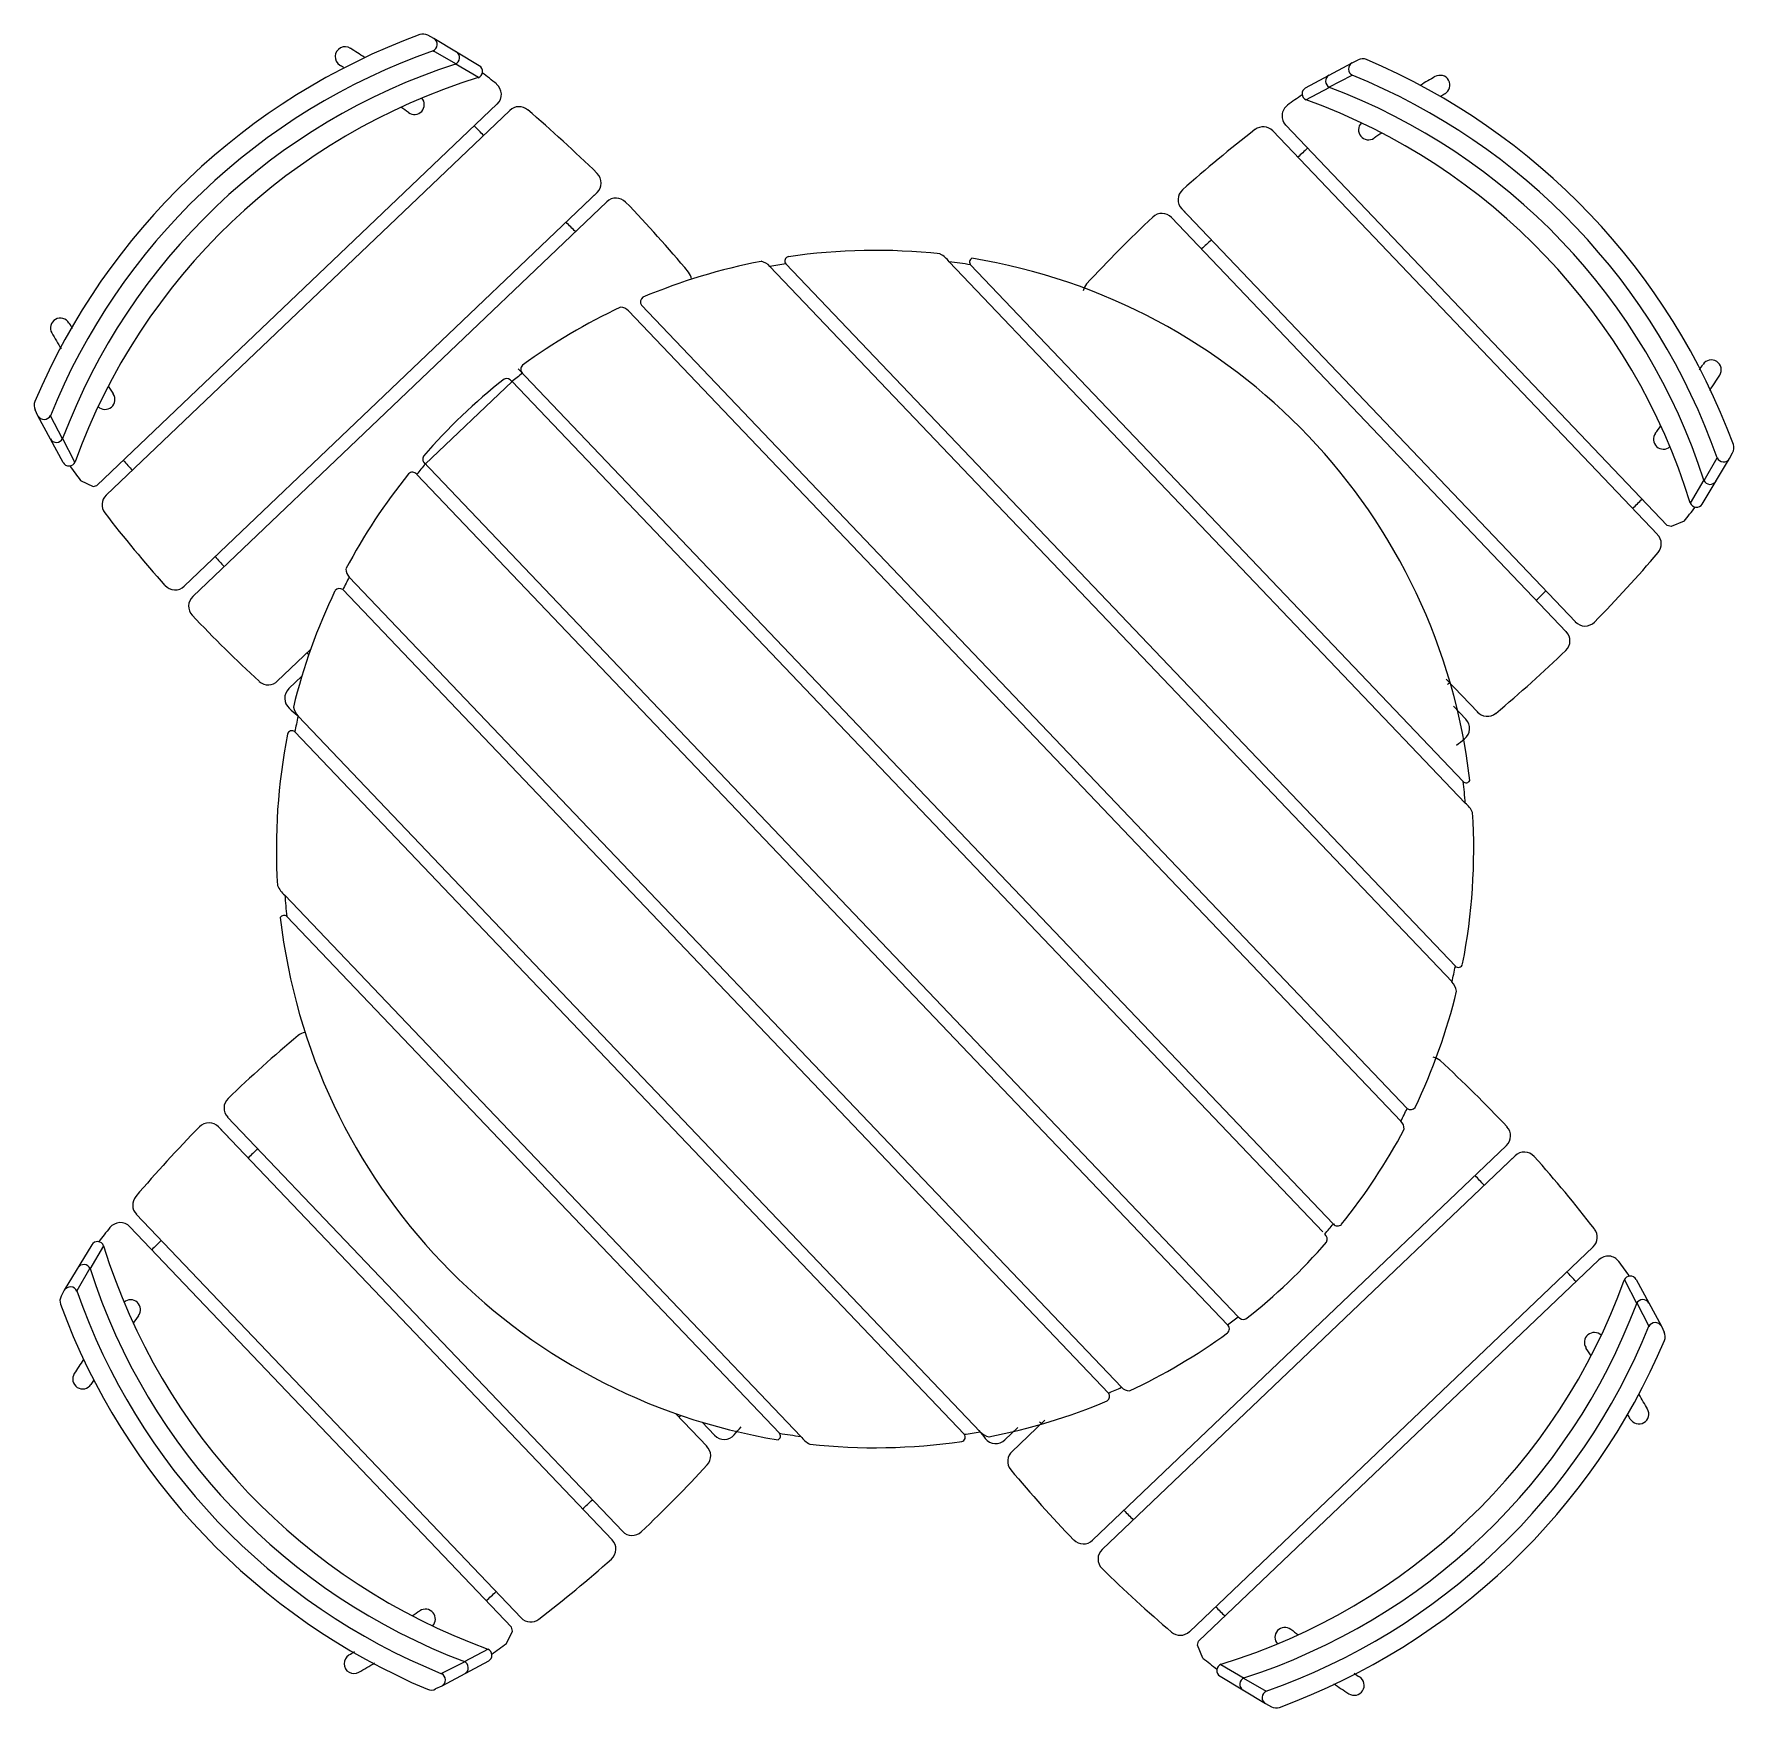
# Model space of a CAD drawing. Header units: millimetres. Extents: x 1521.9 to 1523.82, y 1340.6 to 1342.49.
import ezdxf

# ---------------------------------------------------------------- set-up
doc = ezdxf.new("R2010")
doc.units = ezdxf.units.MM
doc.layers.add('Varandas_e_Piscinas', color=2, linetype='Continuous')

msp = doc.modelspace()

# ---------------------------------------------------------------- linework, layer by layer
at = {"layer": 'Varandas_e_Piscinas'}
for p, q in [((1522.3534, 1342.4854), (1522.3468, 1342.4888)), ((1522.3783, 1342.4565), (1522.3526, 1342.4712)), ((1522.4046, 1342.4545), (1522.3534, 1342.4854)), ((1522.4037, 1342.4411), (1522.3774, 1342.4566)), ((1523.3363, 1342.4295), (1523.3889, 1342.4579)), ((1523.3889, 1342.4579), (1523.3957, 1342.461)), ((1523.3627, 1342.4303), (1523.389, 1342.4438)), ((1522.425, 1342.4114), (1521.9736, 1341.9812)), ((1523.3366, 1342.4162), (1523.3636, 1342.4303)), ((1522.4392, 1342.4042), (1521.984, 1341.9703)), ((1523.2994, 1342.381), (1523.7332, 1341.9258)), ((1523.3139, 1342.3875), (1523.7441, 1341.9361)), ((1522.5388, 1342.3126), (1522.0719, 1341.8676)), ((1522.5485, 1342.3012), (1522.0816, 1341.8562)), ((1522.5375, 1342.3114), (1522.5146, 1342.2896)), ((1523.1852, 1342.2833), (1523.6302, 1341.8164)), ((1523.1955, 1342.2943), (1523.6405, 1341.8274)), ((1523.1967, 1342.293), (1523.2185, 1342.2701)), ((1522.7324, 1342.2282), (1523.5014, 1341.4215)), ((1523.5052, 1341.4392), (1522.7503, 1342.2312)), ((1522.9346, 1342.2335), (1523.5164, 1341.6232)), ((1523.514, 1341.6474), (1522.9586, 1342.23)), ((1523.4509, 1341.2788), (1522.5875, 1342.1846)), ((1522.5729, 1342.1782), (1523.4437, 1341.2646)), ((1522.4487, 1342.1128), (1523.3676, 1341.1488)), ((1522.3438, 1342.0054), (1522.4416, 1342.0986)), ((1523.3556, 1341.1396), (1522.4416, 1342.0986)), ((1521.907, 1342.0599), (1521.9039, 1342.0667)), ((1521.9354, 1342.0072), (1521.907, 1342.0599)), ((1521.9346, 1342.0337), (1521.9212, 1342.0599)), ((1521.9488, 1342.0075), (1521.9346, 1342.0345)), ((1523.7835, 1341.9603), (1523.8144, 1342.0115)), ((1523.7856, 1341.9867), (1523.8003, 1342.0123)), ((1523.8144, 1342.0115), (1523.8178, 1342.0182)), ((1523.2482, 1341.0349), (1522.3341, 1341.9938)), ((1522.3413, 1342.0081), (1523.2602, 1341.044)), ((1523.7702, 1341.9613), (1523.7856, 1341.9875)), ((1522.258, 1341.878), (1523.1289, 1340.9644)), ((1523.1143, 1340.958), (1522.2509, 1341.8638)), ((1522.2145, 1341.7963), (1522.177, 1341.7606)), ((1522.2046, 1341.7661), (1522.1899, 1341.7522)), ((1523.4947, 1341.763), (1523.5304, 1341.7255)), ((1523.5031, 1341.7324), (1523.5171, 1341.7177)), ((1522.9514, 1340.9114), (1522.1966, 1341.7034)), ((1522.2004, 1341.7211), (1522.9693, 1340.9144)), ((1522.1854, 1341.5194), (1522.7672, 1340.9091)), ((1522.7431, 1340.9126), (1522.1877, 1341.4952)), ((1522.121, 1341.2689), (1522.566, 1340.8021)), ((1522.1096, 1341.2592), (1522.5546, 1340.7923)), ((1522.1108, 1341.258), (1522.1326, 1341.2351)), ((1523.5629, 1341.237), (1523.096, 1340.792)), ((1523.5739, 1341.2267), (1523.107, 1340.7817)), ((1523.5726, 1341.2255), (1523.5497, 1341.2037)), ((1522.018, 1341.1596), (1522.4519, 1340.7044)), ((1522.0108, 1341.1454), (1522.441, 1340.6941)), ((1521.9677, 1341.1251), (1521.9368, 1341.0738)), ((1521.9811, 1341.1241), (1521.9656, 1341.0978)), ((1523.6605, 1341.1228), (1523.2053, 1340.6889)), ((1523.667, 1341.1083), (1523.2157, 1340.6781)), ((1521.9657, 1341.0987), (1521.951, 1341.0731)), ((1521.9368, 1341.0738), (1521.9334, 1341.0672)), ((1523.6957, 1341.0856), (1523.7099, 1341.0586)), ((1523.7091, 1341.0859), (1523.7375, 1341.0333)), ((1523.7099, 1341.0595), (1523.7233, 1341.0332)), ((1523.7375, 1341.0333), (1523.7406, 1341.0265)), ((1522.6259, 1340.9349), (1522.6616, 1340.8975)), ((1522.656, 1340.925), (1522.67, 1340.9104)), ((1523.012, 1340.9191), (1522.9973, 1340.9051)), ((1523.0425, 1340.9275), (1523.0051, 1340.8918)), ((1522.4146, 1340.6692), (1522.3877, 1340.655)), ((1522.3885, 1340.655), (1522.3622, 1340.6416)), ((1522.415, 1340.6558), (1522.3623, 1340.6274)), ((1523.2409, 1340.652), (1523.2671, 1340.6366)), ((1523.2399, 1340.6387), (1523.2911, 1340.6078)), ((1523.2663, 1340.6366), (1523.2919, 1340.6219)), ((1522.3623, 1340.6274), (1522.3555, 1340.6243)), ((1523.2911, 1340.6078), (1523.2978, 1340.6043))]:
    msp.add_line(p, q, dxfattribs=at)
for points in [[(1521.955, 1341.9869), (1521.9692, 1341.9801), (1521.9736, 1341.9812)], [(1523.763, 1341.9409), (1523.7484, 1341.9349), (1523.7441, 1341.9361)], [(1522.4353, 1340.6754), (1522.4421, 1340.6896), (1522.441, 1340.6941)], [(1523.2205, 1340.6592), (1523.2144, 1340.6737), (1523.2157, 1340.6781)]]:
    msp.add_lwpolyline(points, dxfattribs=at)
for centre, radius, start, end in [((1522.5976, 1341.7823), 0.7536, 110.1817, 157.0717), ((1522.3413, 1342.4798), 0.0105, 58.9023, 110.8486), ((1522.5915, 1341.7886), 0.7232, 109.2876, 157.966), ((1522.2534, 1342.4647), 0.0112, 57.1507, 237.1507), ((1521.4548, 1341.228), 1.4834, 56.4215, 57.1507), ((1522.3491, 1342.4785), 0.00812, 294.5442, 57.5763), ((1522.3746, 1342.4635), 0.00782, 292.5431, 58.1509), ((1522.594, 1341.786), 0.7043, 107.875, 159.3784), ((1521.4548, 1341.228), 1.4609, 56.9397, 57.1507), ((1522.4008, 1342.448), 0.0075, 290.3108, 58.9023), ((1523.3929, 1342.4509), 0.00812, 119.6771, 242.7092), ((1523.4007, 1342.4518), 0.0105, 66.4048, 118.3511), ((1523.1113, 1341.7673), 0.7536, 20.1817, 67.0717), ((1522.6107, 1341.7686), 0.7037, 107.1321, 160.1213), ((1521.4548, 1341.228), 1.5472, 51.2119, 51.9636), ((1522.4146, 1342.4222), 0.015, 313.6267, 51.2119), ((1523.3667, 1342.4371), 0.00782, 119.1025, 244.7103), ((1523.1177, 1341.7734), 0.7232, 19.2874, 67.9658), ((1524.2262, 1341.1589), 1.4834, 120.1027, 120.8319), ((1523.4879, 1342.4325), 0.0112, 300.1027, 120.1027), ((1522.3315, 1342.4106), 0.0112, 233.4512, 41.4974), ((1524.2262, 1341.1589), 1.5472, 125.2898, 126.0416), ((1523.3398, 1342.4229), 0.0075, 118.3511, 246.9426), ((1523.0976, 1341.7543), 0.7037, 17.1321, 70.1213), ((1523.1151, 1341.7709), 0.7043, 17.875, 69.3784), ((1524.2262, 1341.1589), 1.4609, 120.1027, 120.3137), ((1521.4548, 1341.228), 1.4609, 53.4512, 53.8601), ((1522.4495, 1342.3933), 0.015, 49.5173, 133.6267), ((1521.4548, 1341.228), 1.5472, 45.5808, 49.5173), ((1523.3247, 1342.3978), 0.015, 126.0416, 223.6267), ((1521.3513, 1341.3365), 1.4834, 44.4859, 45.0654), ((1524.2262, 1341.1589), 1.5472, 127.7361, 131.6726), ((1523.2885, 1342.3706), 0.015, 43.6267, 127.7361), ((1523.4072, 1342.3822), 0.0112, 135.756, 303.8022), ((1524.2262, 1341.1589), 1.4609, 123.3933, 123.8022), ((1524.3348, 1341.2624), 1.4834, 132.188, 132.7675), ((1522.5272, 1342.3223), 0.015, 313.6267, 45.5808), ((1522.5589, 1342.2903), 0.015, 43.8976, 133.6267), ((1521.4548, 1341.228), 1.5472, 39.9686, 43.8976), ((1523.2075, 1342.3034), 0.015, 131.6726, 223.6267), ((1521.4548, 1341.228), 1.4834, 44.4859, 45.0654), ((1524.2262, 1341.1589), 1.5472, 133.3558, 137.2848), ((1523.1744, 1342.273), 0.015, 43.6267, 133.3558), ((1524.2262, 1341.1589), 1.4834, 132.188, 132.7675), ((1522.7541, 1342.2344), 0.00492, 100.6322, 220.0903), ((1522.8509, 1341.5713), 0.675, 83.7491, 98.3224), ((1522.9115, 1342.2169), 0.0284, 35.703, 63.0532), ((1522.8509, 1341.5713), 0.675, 100.9719, 112.8223), ((1522.6291, 1342.2122), 0.015, 6.294, 39.9686), ((1522.718, 1342.2147), 0.0198, 43.1579, 77.1251), ((1522.718, 1342.2147), 0.0198, 43.1579, 77.1251), ((1522.8509, 1341.5713), 0.6675, 98.6647, 100.2211), ((1522.8509, 1341.5713), 0.6675, 80.7107, 82.7962), ((1522.9622, 1342.2331), 0.00474, 116.1359, 220.7707), ((1522.8509, 1341.5713), 0.675, 6.5678, 80.6856), ((1523.1005, 1342.1983), 0.015, 137.2848, 170.9594), ((1522.8509, 1341.5713), 0.675, 115.1483, 126.0696), ((1522.5636, 1342.1698), 0.0125, 41.851, 88.0153), ((1522.593, 1342.1882), 0.00655, 126.5731, 212.9406), ((1521.9324, 1342.1588), 0.0112, 30.1027, 210.1027), ((1523.206, 1342.8972), 1.4609, 210.1027, 210.393), ((1523.206, 1342.8972), 1.4834, 210.1027, 210.8965), ((1522.8509, 1341.5713), 0.6675, 126.527, 127.8228), ((1522.4575, 1342.1123), 0.00608, 131.4397, 230.0586), ((1522.557, 1342.9101), 1.4609, 326.8604, 327.1507), ((1523.7938, 1342.1116), 0.0112, 327.1507, 147.1507), ((1522.557, 1342.9101), 1.4834, 326.3569, 327.1507), ((1523.206, 1342.8972), 1.4609, 213.3933, 213.8022), ((1522.8509, 1341.5713), 0.675, 128.2876, 138.9658), ((1522.4354, 1342.0941), 0.00758, 36.3633, 111.713), ((1521.9132, 1342.0716), 0.0105, 156.4048, 208.3511), ((1521.9827, 1342.0782), 0.0112, 225.756, 33.8022), ((1521.9141, 1342.0639), 0.00812, 209.6706, 332.7251), ((1522.557, 1342.9101), 1.4609, 323.4512, 323.8601), ((1521.9279, 1342.0376), 0.00782, 209.1025, 334.7103), ((1523.7397, 1342.0334), 0.0112, 143.4512, 311.4974), ((1523.1025, 1343.0057), 1.4834, 222.188, 222.7675), ((1522.3486, 1342.0113), 0.00758, 155.5404, 230.8901), ((1523.8076, 1342.0159), 0.00812, 204.5283, 327.5828), ((1523.8088, 1342.0236), 0.0105, 328.9023, 20.8486), ((1521.942, 1342.0108), 0.0075, 208.3511, 336.9426), ((1523.206, 1342.8972), 1.5472, 215.2898, 216.0416), ((1522.8509, 1341.5713), 0.675, 141.1838, 152.1051), ((1522.3293, 1341.9902), 0.00608, 37.1948, 135.8137), ((1522.8509, 1341.5713), 0.6675, 139.4306, 140.7264), ((1523.7925, 1341.9903), 0.00782, 202.5431, 328.1509), ((1521.9943, 1341.9594), 0.015, 133.6267, 217.7361), ((1522.6656, 1343.0136), 1.4834, 314.4859, 315.0654), ((1522.557, 1342.9101), 1.5472, 321.2119, 321.9636), ((1523.7771, 1341.9642), 0.0075, 200.3108, 328.9023), ((1523.206, 1342.8972), 1.5472, 217.7361, 221.6726), ((1523.7224, 1341.9154), 0.015, 319.5173, 43.6267), ((1523.206, 1342.8972), 1.4834, 222.188, 222.7675), ((1522.557, 1342.9101), 1.5472, 315.5808, 319.5173), ((1522.8509, 1341.5713), 0.6675, 152.6433, 154.011), ((1522.2668, 1341.8869), 0.0125, 179.2381, 225.4024), ((1522.0616, 1341.8785), 0.015, 221.6726, 313.6267), ((1522.092, 1341.8453), 0.015, 133.6267, 223.3558), ((1522.8509, 1341.5713), 0.675, 154.4311, 166.2815), ((1522.2471, 1341.8585), 0.00655, 54.3128, 140.6803), ((1522.557, 1342.9101), 1.4834, 314.4859, 315.0654), ((1523.206, 1342.8972), 1.5472, 223.3558, 227.2848), ((1523.6513, 1341.8378), 0.015, 223.6267, 315.5808), ((1523.6194, 1341.8061), 0.015, 313.8976, 43.6267), ((1523.3095, 1342.7886), 1.4834, 222.188, 222.3009), ((1522.557, 1342.9101), 1.5472, 309.9686, 313.8976), ((1522.1667, 1341.7714), 0.015, 227.2848, 317.0139), ((1522.2003, 1341.7413), 0.015, 133.6267, 228.9729), ((1522.4484, 1342.8066), 1.4834, 314.9525, 315.0654), ((1523.206, 1342.8972), 1.5472, 228.9729, 229.403), ((1522.2146, 1341.7349), 0.0198, 190.1283, 224.0955), ((1523.5412, 1341.7359), 0.015, 220.2395, 309.9686), ((1522.1932, 1341.6998), 0.00492, 47.1631, 166.6212), ((1522.8509, 1341.5713), 0.6675, 167.0323, 168.5887), ((1523.5062, 1341.7074), 0.015, 308.2805, 43.6267), ((1522.8509, 1341.5713), 0.675, 168.931, 183.5044), ((1522.557, 1342.9101), 1.5472, 307.8504, 308.2805), ((1523.5173, 1341.6508), 0.00474, 226.4827, 331.1175), ((1522.8509, 1341.5713), 0.6675, 4.4572, 6.5427), ((1522.8509, 1341.5713), 0.675, 348.931, 3.5044), ((1523.4987, 1341.6009), 0.0284, 24.2002, 51.5504), ((1522.2031, 1341.5417), 0.0284, 204.2002, 231.5504), ((1522.8509, 1341.5713), 0.6675, 184.4572, 186.5427), ((1522.1845, 1341.4918), 0.00474, 46.4827, 151.1175), ((1522.8509, 1341.5713), 0.675, 186.5678, 260.6856), ((1522.8509, 1341.5713), 0.6675, 347.0323, 348.5887), ((1523.5085, 1341.4428), 0.00492, 227.1631, 346.6212), ((1523.4871, 1341.4077), 0.0198, 10.1283, 44.0955), ((1522.8509, 1341.5713), 0.675, 334.4311, 346.2815), ((1523.1942, 1340.1752), 1.5472, 129.9686, 133.8976), ((1522.21, 1341.3495), 0.015, 96.294, 129.9686), ((1523.4778, 1341.3217), 0.015, 47.2848, 80.9594), ((1522.4385, 1340.196), 1.5472, 43.3558, 47.2848), ((1522.1319, 1341.2793), 0.015, 133.8976, 223.6267), ((1522.0999, 1341.2476), 0.015, 43.6267, 135.5808), ((1522.8509, 1341.5713), 0.6675, 332.6433, 334.011), ((1523.435, 1341.2557), 0.0125, 359.2381, 45.4024), ((1523.4547, 1341.2841), 0.00655, 234.3128, 320.6803), ((1523.1942, 1340.1752), 1.5472, 135.5808, 139.5173), ((1522.8509, 1341.5713), 0.675, 321.1838, 332.1051), ((1523.5525, 1341.2478), 0.015, 313.6267, 43.3558), ((1523.1942, 1340.1752), 1.4834, 134.4859, 135.0654), ((1523.5829, 1341.2147), 0.015, 41.6726, 133.6267), ((1522.4385, 1340.196), 1.5472, 37.7361, 41.6726), ((1522.4385, 1340.196), 1.4834, 42.188, 42.7675), ((1522.0289, 1341.1699), 0.015, 139.5173, 223.6267), ((1522, 1341.1351), 0.015, 43.6267, 141.2119), ((1522.8509, 1341.5713), 0.6675, 319.4306, 320.7264), ((1523.3725, 1341.1524), 0.00608, 217.1948, 315.8137), ((1521.9741, 1341.1212), 0.0075, 20.3108, 148.9023), ((1523.1942, 1340.1752), 1.5472, 141.2119, 141.9636), ((1523.0856, 1340.0717), 1.4834, 134.4859, 135.0654), ((1522.8509, 1341.5713), 0.675, 308.2876, 318.9658), ((1523.3531, 1341.1313), 0.00758, 335.5404, 50.8901), ((1523.6502, 1341.1337), 0.015, 313.6267, 37.7361), ((1522.6536, 1341.3311), 0.7037, 197.1321, 250.1213), ((1523.6774, 1341.0974), 0.015, 36.0416, 133.6267), ((1521.9587, 1341.095), 0.00782, 22.5431, 148.1509), ((1522.6361, 1341.3144), 0.7043, 197.875, 249.3784), ((1522.542, 1340.0874), 1.4834, 42.188, 42.7675), ((1522.4385, 1340.196), 1.5472, 35.2898, 36.0416), ((1523.7025, 1341.0824), 0.0075, 28.3511, 156.9426), ((1521.9437, 1341.0695), 0.00812, 24.5442, 147.5763), ((1522.6335, 1341.3119), 0.7232, 199.2876, 247.966), ((1523.0339, 1341.3246), 0.7037, 287.1321, 340.1213), ((1521.9424, 1341.0618), 0.0105, 148.9023, 200.8486), ((1522.6399, 1341.318), 0.7536, 200.1817, 247.0717), ((1522.0116, 1341.0519), 0.0112, 323.4512, 131.4974), ((1523.0505, 1341.3071), 0.7043, 287.875, 339.3784), ((1523.7166, 1341.0555), 0.00782, 29.1025, 154.7103), ((1523.1942, 1340.1752), 1.4609, 143.4512, 143.8601), ((1522.8509, 1341.5713), 0.6675, 306.527, 307.8228), ((1523.2443, 1341.0303), 0.00608, 311.4397, 50.0586), ((1523.2663, 1341.0485), 0.00758, 216.3633, 291.713), ((1523.053, 1341.3045), 0.7232, 289.2874, 337.9658), ((1523.7305, 1341.0292), 0.00812, 29.6771, 152.7092), ((1522.8509, 1341.5713), 0.675, 295.1483, 306.0696), ((1523.0469, 1341.3109), 0.7536, 290.1817, 337.0717), ((1523.6618, 1341.015), 0.0112, 45.756, 213.8022), ((1523.7314, 1341.0215), 0.0105, 336.4048, 28.3511), ((1523.1942, 1340.1752), 1.4834, 146.4215, 147.1507), ((1522.4385, 1340.196), 1.4609, 33.3933, 33.8022), ((1521.9575, 1340.9738), 0.0112, 147.1507, 327.1507), ((1523.1942, 1340.1752), 1.4609, 146.9397, 147.1507), ((1523.1088, 1340.9544), 0.00655, 306.5731, 32.9406), ((1522.8509, 1341.5713), 0.6675, 293.2424, 294.6101), ((1523.1382, 1340.9728), 0.0125, 221.851, 268.0153), ((1522.4385, 1340.196), 1.4834, 30.1027, 30.8319), ((1522.8509, 1341.5713), 0.675, 280.9719, 292.8223), ((1523.7121, 1340.9343), 0.0112, 210.1027, 30.1027), ((1521.6336, 1342.0299), 1.4834, 312.188, 312.3009), ((1521.525, 1341.9265), 1.5472, 318.9729, 319.403), ((1524.0862, 1341.9737), 1.4834, 224.9525, 225.0654), ((1522.4385, 1340.196), 1.4609, 30.1027, 30.3137), ((1522.6507, 1340.8871), 0.015, 317.2848, 47.0139), ((1522.6809, 1340.9207), 0.015, 223.6267, 318.9729), ((1522.7395, 1340.9095), 0.00474, 296.1359, 40.7707), ((1522.8509, 1341.5713), 0.6675, 260.7107, 262.7962), ((1522.7903, 1340.9257), 0.0284, 215.703, 243.0532), ((1522.8509, 1341.5713), 0.675, 263.7491, 278.3224), ((1522.9477, 1340.9082), 0.00492, 280.6322, 40.0903), ((1522.8509, 1341.5713), 0.6675, 278.6647, 280.2211), ((1524.1897, 1341.8652), 1.5472, 217.8504, 218.2805), ((1522.9838, 1340.9279), 0.0198, 223.1579, 257.1251), ((1522.987, 1340.916), 0.015, 218.2805, 313.6267), ((1523.0155, 1340.881), 0.015, 130.2395, 219.9686), ((1521.525, 1341.9265), 1.5472, 313.3558, 317.2848), ((1524.1897, 1341.8652), 1.5472, 219.9686, 223.8976), ((1521.525, 1341.9265), 1.4834, 312.188, 312.7675), ((1524.1897, 1341.8652), 1.4834, 224.4859, 225.0654), ((1522.5769, 1340.8124), 0.015, 223.6267, 313.3558), ((1522.5437, 1340.782), 0.015, 311.6726, 43.6267), ((1523.0857, 1340.8028), 0.015, 223.8976, 313.6267), ((1521.525, 1341.9265), 1.5472, 307.7361, 311.6726), ((1523.1173, 1340.7708), 0.015, 133.6267, 225.5808), ((1524.1897, 1341.8652), 1.5472, 225.5808, 229.5173), ((1521.4164, 1341.823), 1.4834, 312.188, 312.7675), ((1521.525, 1341.9265), 1.4609, 303.3933, 303.8022), ((1522.344, 1340.7031), 0.0112, 315.756, 123.8022), ((1524.2932, 1341.7566), 1.4834, 224.4859, 225.0654), ((1522.4627, 1340.7148), 0.015, 223.6267, 307.7361), ((1523.195, 1340.6998), 0.015, 229.5173, 313.6267), ((1523.313, 1340.6825), 0.0112, 53.4512, 221.4974), ((1524.1897, 1341.8652), 1.4609, 233.4512, 233.8601), ((1522.4114, 1340.6624), 0.0075, 298.3511, 66.9426), ((1521.525, 1341.9265), 1.5472, 305.2898, 306.0416), ((1522.2634, 1340.6528), 0.0112, 120.1027, 300.1027), ((1521.525, 1341.9265), 1.4609, 300.1027, 300.393), ((1521.525, 1341.9265), 1.4834, 300.1027, 300.8965), ((1522.3845, 1340.6483), 0.00782, 299.1025, 64.7103), ((1524.1897, 1341.8652), 1.5472, 231.2119, 231.9636), ((1523.2437, 1340.6451), 0.0075, 110.3108, 238.9023), ((1522.3583, 1340.6345), 0.00812, 299.6706, 62.7251), ((1523.2699, 1340.6297), 0.00782, 112.5431, 238.1509), ((1524.1897, 1341.8652), 1.4834, 236.3569, 237.1507), ((1523.3912, 1340.6284), 0.0112, 237.1507, 57.1507), ((1524.1897, 1341.8652), 1.4609, 236.8604, 237.1507), ((1522.3505, 1340.6336), 0.0105, 246.4048, 298.3511), ((1523.2955, 1340.6146), 0.00812, 114.5283, 237.5828), ((1523.3032, 1340.6133), 0.0105, 238.9023, 290.8486)]:
    msp.add_arc(centre, radius, start, end, dxfattribs=at)

doc.saveas('drawing.dxf')
